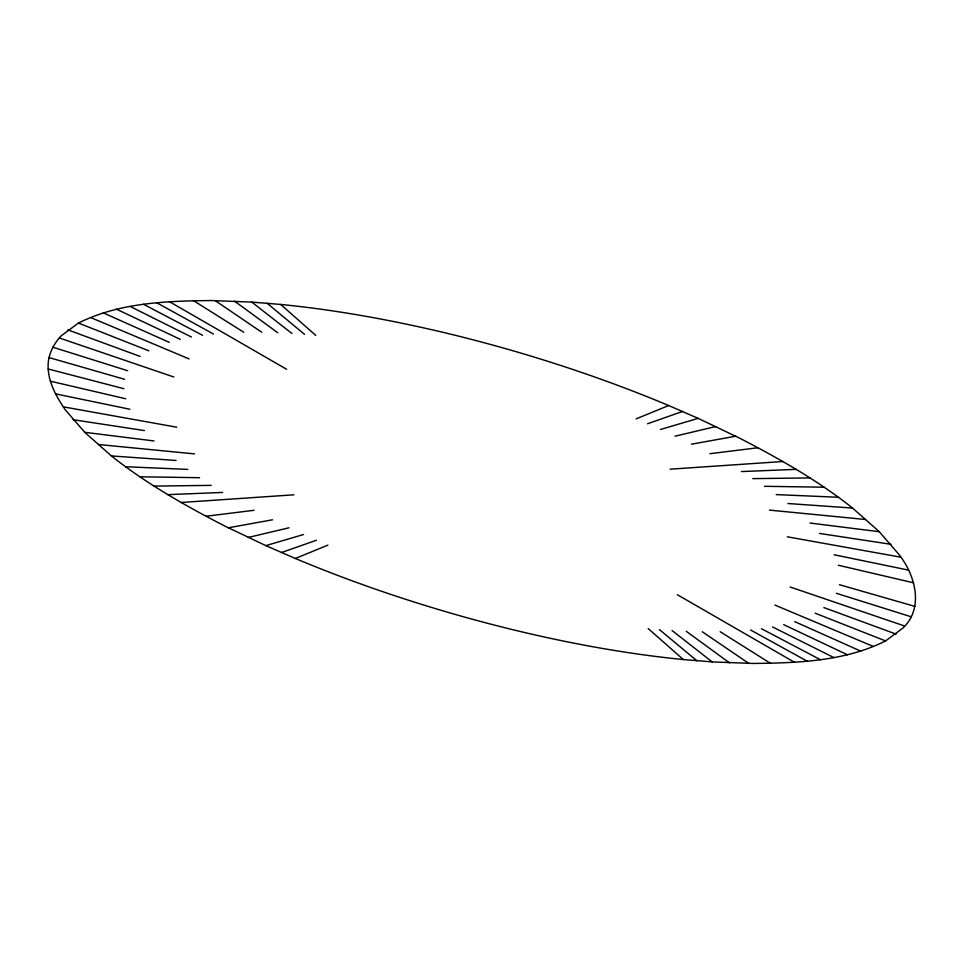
<?xml version="1.0" encoding="UTF-8"?>
<svg xmlns="http://www.w3.org/2000/svg" width="964" height="964" viewBox="0 0 964 964"><rect width="100%" height="100%" fill="white"/><g stroke="black" fill="none" stroke-linecap="round" stroke-linejoin="round"><path stroke-width="1.45" d="M48.2 368.995C47.2 356.451 52.719 345.196 60.865 336.087L78.421 323.073C119.415 302.515 166.543 301.009 211.429 300.551L251.797 302.094L280.681 304.455A450.622 134.647 16.4 0 1 668.679 405.531L698.165 418.376L739.581 438.138C778.96 458.478 817.785 480.421 852.586 508.064L879.276 531.706L898.894 554.408C915.113 574.737 924.259 607.597 903.135 627.913L885.579 640.927C844.585 661.485 797.457 662.991 752.571 663.449L712.203 661.906L683.319 659.545A450.622 134.647 16.4 0 1 295.321 558.469L265.835 545.624L224.419 525.862C185.04 505.522 146.215 483.579 111.414 455.936L84.724 432.294L65.106 409.592C56.924 397.276 49.14 384.166 48.2 368.995L123.886 388.709M295.321 558.469L327.893 545.13M636.107 418.87L668.679 405.531M281.464 552.541L316.445 540.238M647.555 423.762L682.536 411.459M265.835 545.624L303.54 534.526M660.461 429.474L698.165 418.376M248.182 537.466L288.971 527.79M675.029 436.21L715.818 426.534M228.275 527.79L272.535 519.801M691.465 444.199L735.725 436.21M205.898 516.27L254.074 510.293M709.926 453.707L758.102 447.73M181.051 502.497L293.9 494.809M670.101 469.191L782.949 461.503M167.76 494.653L222.576 492.435M741.424 471.565L796.24 469.348M153.987 486.085L211.212 485.374M752.788 478.626L810.013 477.915M139.876 476.794L199.56 477.698M764.44 486.302L824.124 487.206M125.597 466.733L187.775 469.396M776.225 494.604L838.403 497.267M111.414 455.936L176.075 460.479M787.925 503.521L852.586 508.064M98.473 444.5L194.559 453.899M769.441 510.101L865.527 519.5M84.724 432.294L154.023 440.97M809.977 523.03L879.276 531.706M73.047 419.689L144.395 430.559M819.605 533.441L890.953 544.311M63.54 406.88L176.701 427.197M787.299 536.803L900.46 557.12M55.454 393.866L129.863 409.242M834.137 554.758L908.546 570.134M50.381 381.178L125.681 398.759M838.319 565.241L913.619 582.822M49.019 357.584L124.561 379.298M839.439 584.702L914.981 606.416M52.755 347.185L127.646 370.706M836.354 593.294L911.245 616.815M59.575 338.063L173.809 376.984M790.191 587.016L904.425 625.937M67.878 329.881L140.117 356.427M823.883 607.573L896.122 634.119M78.421 323.073L148.83 350.8M815.17 613.2L885.579 640.927M91.17 317.771L189.089 358.909M774.911 605.091L872.83 646.229M103.172 312.83L169.254 342.353M794.746 621.647L860.828 651.17M116.511 309.203L180.28 339.352M783.72 624.648L847.489 654.797M130.044 306.395L191.45 337.026M772.55 626.974L833.956 657.605M143.503 304.275L202.561 335.279M761.44 628.721L820.497 659.725M156.686 302.744L213.442 334.014M750.558 629.986L807.314 661.256M169.471 301.684L286.67 369.296M677.331 594.704L794.529 662.316M193.475 300.635L243.808 332.279M720.192 631.721L770.525 663.365M215.165 300.599L261.726 332.243M702.274 631.757L748.835 663.401M234.553 301.166L277.728 332.713M686.272 631.287L729.447 662.834M251.797 302.094L291.947 333.484M672.053 630.516L712.203 661.906M267.088 303.226L304.576 334.412M659.424 629.588L696.912 660.774M280.681 304.455L315.794 335.424M648.206 628.576L683.319 659.545"/></g></svg>
